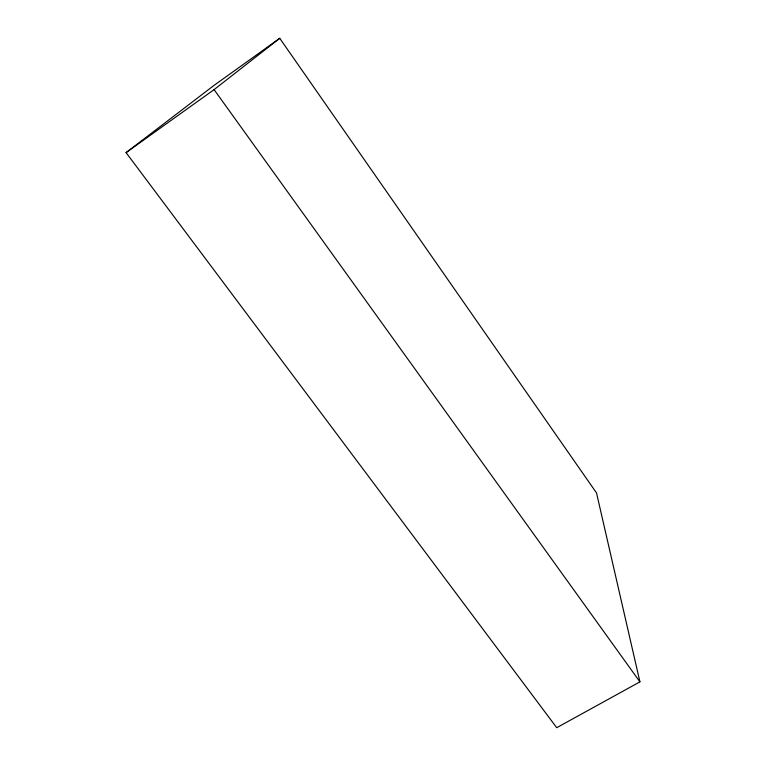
<?xml version="1.0" encoding="UTF-8"?>
<svg xmlns="http://www.w3.org/2000/svg" width="766" height="766" viewBox="0 0 766 766"><rect width="100%" height="100%" fill="white"/><g stroke="black" fill="none" stroke-linecap="round" stroke-linejoin="round"><path stroke-width="1.15" d="M126.074 152.616L214.087 89.632L279.743 38.3L596.523 492.959L639.926 681.855L556.719 727.7L126.074 152.616L214.116 85.323L279.743 38.3M214.087 89.632L639.926 681.855"/></g></svg>
